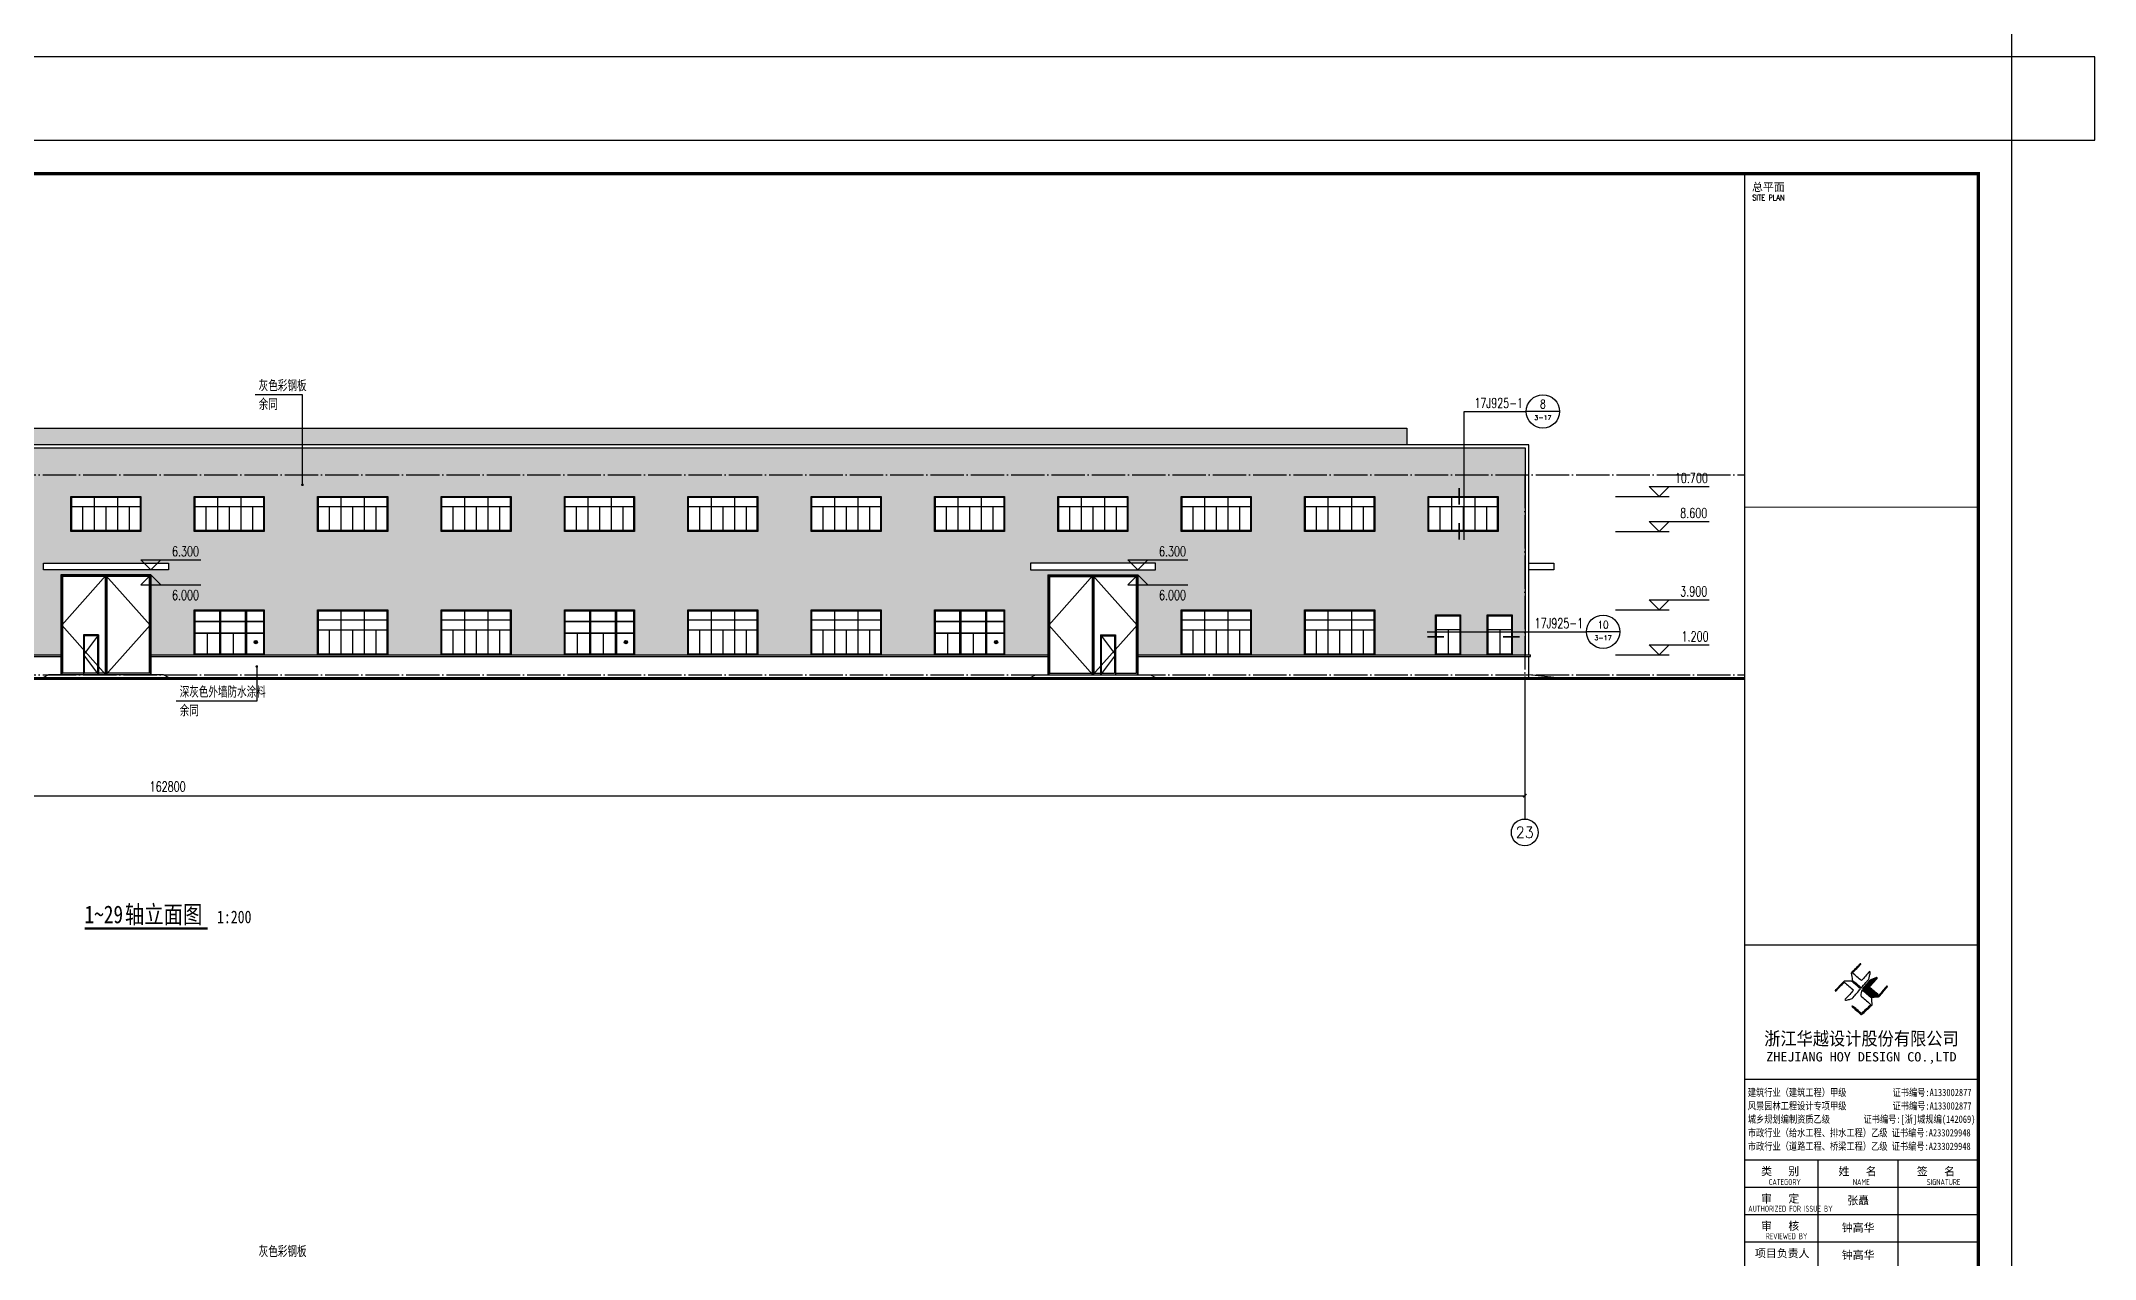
# Model space of a CAD drawing. Extents: x 13276711 to 13543385, y -848943 to -68012.
# Drawn here: x 13420196 to 13543385, y -638748 to -565693 of the extents above; entities that cross this region are included whole.
import ezdxf
from ezdxf.enums import TextEntityAlignment as Align

# ---------------------------------------------------------------- set-up
doc = ezdxf.new("R2010")
doc.units = 0
doc.header["$LTSCALE"] = 1000
doc.header["$MEASUREMENT"] = 0
doc.linetypes.add('DOTE', pattern=[2.42, 2, -0.2, 0.02, -0.2])
for name, color, linetype in [('AXIS', 3, 'Continuous'), ('AXIS_TEXT', 7, 'Continuous'), ('DIM_IDEN', 3, 'Continuous'), ('DIM_LEAD', 3, 'Continuous'), ('DIM_SYMB', 3, 'Continuous'), ('DOTE', 1, 'DOTE'), ('HYTK-GK', 7, 'Continuous'), ('PUB_DIM', 3, 'Continuous'), ('PUB_TEXT', 7, 'Continuous'), ('PUB_TITLE', 4, 'Continuous'), ('TK', 4, 'Continuous'), ('WINDOW', 4, 'Continuous'), ('填充', 251, 'Continuous')]:
    doc.layers.add(name, color=color, linetype=linetype)
doc.styles.add('-宋体', font='', dxfattribs={"width": 0.8})
doc.styles.add('_TCH_AXIS', font='COMPLEX', dxfattribs={"bigfont": 'GBCBIG'})
doc.styles.add('_TCH_DIM', font='SIMPLEX', dxfattribs={"bigfont": 'GBCBIG'})
doc.styles.add('_TCH_DIM_T3', font='SIMPLEX', dxfattribs={"width": 0.705882, "bigfont": 'GBCBIG'})
doc.styles.add('_TCH_LABEL', font='COMPLEX', dxfattribs={"bigfont": 'GBCBIG'})
doc.styles.add('COMPLEX', font='COMPLEX')
doc.styles.add('HT', font='simhei.ttf', dxfattribs={"width": 0.8})
doc.styles.add('ROMANS', font='romans', dxfattribs={"width": 0.65, "height": 231.275})
doc.styles.add('TSSD_REIN', font='tssdeng.shx', dxfattribs={"width": 0.7, "bigfont": 'tssdchn.shx'})
doc.styles.add('YAYA', font='', dxfattribs={"width": 0.8, "height": 1})
doc.styles.add('图签宋体', font='', dxfattribs={"height": 300})
doc.styles.add('图签黑体', font='simhei.ttf', dxfattribs={"height": 550})
doc.styles.get('-宋体').set_extended_font_data('SimSun')
doc.styles.get('YAYA').set_extended_font_data('SimSun')
doc.styles.get('图签宋体').set_extended_font_data('NSimSun')
doc.dimstyles.new('_TCH_ARCH&&200', dxfattribs={"dimtxt": 595, "dimasz": 200, "dimexe": 500, "dimexo": 600, "dimgap": 252.5, "dimtad": 1, "dimdec": 0, "dimzin": 0, "dimdsep": 46, "dimtxsty": '_TCH_DIM_T3', "dimblk": 'ARCHTICK', "dimcen": 0.09, "dimclrt": 7, "dimazin": 2, "dimtfac": 1, "dimtdec": 0, "dimtix": 1, "dimtmove": 2, "dimatfit": 3, "dimfxl": 0, "dimtolj": 1, "dimtzin": 0, "dimarcsym": 0})

# ---------------------------------------------------------------- blocks, each defined once
blk = doc.blocks.new('1111')
blk.add_lwpolyline([(-4200, 0), (0, 0), (0, -2700), (-4200, -2700)], close=True)
at = {"layer": 'WINDOW'}
for p, q in [((-4150, -600), (-50, -600)), ((-4150, -1200), (-50, -1200)), ((-3500, -1200), (-3500, -2650)), ((-2800, -50), (-2800, -2650)), ((-2100, -1200), (-2100, -2650)), ((-1400, -50), (-1400, -2650)), ((-700, -1200), (-700, -2650))]:
    blk.add_line(p, q, dxfattribs=at)
blk.add_lwpolyline([(-4150, -50), (-50, -50), (-50, -2650), (-4150, -2650)], close=True, dxfattribs=at)
blk = doc.blocks.new('A$C6FA958B4')
for p, q in [((-474, 38771), (4926, 38771)), ((-474, 38771), (-474, 32771)), ((4926, 38771), (4926, 32771))]:
    blk.add_line(p, q)
at = {"color": 4}
for p, q in [((-424, 38721), (4876, 38721)), ((-424, 38721), (-424, 32771)), ((-374, 38671), (2176, 38671)), ((-374, 38671), (-374, 32871)), ((2176, 38671), (2176, 32871)), ((2226, 38721), (2226, 32771)), ((2276, 38671), (2276, 35171)), ((2276, 38671), (4826, 38671)), ((4826, 38671), (4826, 32871)), ((4876, 38721), (4876, 32771)), ((2276, 35171), (2276, 32871)), ((2676, 35171), (3576, 35171)), ((2676, 35171), (2676, 32771)), ((2726, 35121), (3526, 35121)), ((2726, 35121), (2726, 32871)), ((3526, 35121), (3526, 32871)), ((3576, 35171), (3576, 32771)), ((-1224, 32771), (5676, 32771)), ((-374, 32871), (2176, 32871)), ((2276, 32871), (2676, 32871)), ((2726, 32871), (3226, 32871)), ((3226, 32871), (3526, 32871)), ((3576, 32871), (4826, 32871))]:
    blk.add_line(p, q, dxfattribs=at)
at = {"ltscale": 0.5}
blk.add_lwpolyline([(-1524, 39071), (5976, 39071), (5976, 39471), (-1524, 39471)], close=True, dxfattribs=at)
at = {"color": 4}
for points in [[(2226, 38721), (-424, 35746), (2226, 32771), (4876, 35746), (2226, 38721)], [(2676, 35171), (3576, 33971), (2676, 32771)]]:
    blk.add_lwpolyline(points, dxfattribs=at)
blk.add_lwpolyline([(-1524, 32621), (-1224, 32771), (5676, 32771), (5976, 32621)])
blk = doc.blocks.new('222222')
blk.add_lwpolyline([(-4200, 0), (0, 0), (0, -2100), (-4200, -2100)], close=True)
at = {"layer": 'WINDOW'}
for p, q in [((-4150, -600), (-50, -600)), ((-3500, -600), (-3500, -2050)), ((-2800, -50), (-2800, -2050)), ((-2100, -600), (-2100, -2050)), ((-1400, -50), (-1400, -2050)), ((-700, -600), (-700, -2050))]:
    blk.add_line(p, q, dxfattribs=at)
blk.add_lwpolyline([(-4150, -50), (-50, -50), (-50, -2050), (-4150, -2050)], close=True, dxfattribs=at)
blk = doc.blocks.new('GeYuanFrame_38556713', base_point=(20.09, 4.53))
at = {"layer": 'TK'}
blk.add_lwpolyline([(20.09, 4.53), (20.09, 598.53), (1071.09, 598.53), (1071.09, 4.53)], close=True, dxfattribs=at)
blk = doc.blocks.new('A$C053D6479')
at = {"layer": 'PUB_TITLE'}
h = blk.add_hatch(color=256, dxfattribs=at)
h.dxf.hatch_style = 1
edge = h.paths.add_edge_path()
edge.add_spline(control_points=[(1026, 827), (1105, 920), (1188, 1008), (1266, 1102)], knot_values=[13, 13, 13, 13, 14, 14, 14, 14], degree=3, periodic=0)
edge.add_spline(control_points=[(1266, 1102), (1258, 1111), (1249, 1119), (1239, 1116)], knot_values=[12, 12, 12, 12, 13, 13, 13, 13], degree=3, periodic=0)
edge.add_spline(control_points=[(1239, 1116), (1210, 1107), (1179, 1092), (1144, 1077)], knot_values=[11, 11, 11, 11, 12, 12, 12, 12], degree=3, periodic=0)
edge.add_spline(control_points=[(1144, 1077), (1109, 1063), (1069, 1053), (1047, 1038)], knot_values=[10, 10, 10, 10, 11, 11, 11, 11], degree=3, periodic=0)
edge.add_spline(control_points=[(1047, 1038), (1028, 1026), (1007, 992), (991, 972)], knot_values=[9, 9, 9, 9, 10, 10, 10, 10], degree=3, periodic=0)
edge.add_spline(control_points=[(991, 972), (942, 913), (899, 868), (849, 810)], knot_values=[8, 8, 8, 8, 9, 9, 9, 9], degree=3, periodic=0)
edge.add_spline(control_points=[(849, 810), (842, 801), (822, 776), (822, 775)], knot_values=[7, 7, 7, 7, 8, 8, 8, 8], degree=3, periodic=0)
edge.add_spline(control_points=[(822, 775), (823, 771), (848, 752), (859, 744)], knot_values=[6, 6, 6, 6, 7, 7, 7, 7], degree=3, periodic=0)
edge.add_spline(control_points=[(859, 744), (949, 670), (1035, 592), (1122, 521)], knot_values=[5, 5, 5, 5, 6, 6, 6, 6], degree=3, periodic=0)
edge.add_spline(control_points=[(1122, 521), (1153, 527), (1185, 530), (1217, 533)], knot_values=[4, 4, 4, 4, 5, 5, 5, 5], degree=3, periodic=0)
edge.add_spline(control_points=[(1217, 533), (1246, 535), (1293, 532), (1316, 542)], knot_values=[3, 3, 3, 3, 4, 4, 4, 4], degree=3, periodic=0)
edge.add_spline(control_points=[(1316, 542), (1327, 547), (1338, 565), (1349, 579)], knot_values=[2, 2, 2, 2, 3, 3, 3, 3], degree=3, periodic=0)
edge.add_spline(control_points=[(1349, 579), (1423, 670), (1507, 759), (1572, 848)], knot_values=[1, 1, 1, 1, 2, 2, 2, 2], degree=3, periodic=0)
edge.add_spline(control_points=[(1572, 848), (1564, 852), (1561, 861), (1551, 862)], knot_values=[0, 0, 0, 0, 1, 1, 1, 1], degree=3, periodic=0)
edge.add_spline(control_points=[(1551, 862), (1469, 769), (1393, 671), (1310, 579)], knot_values=[15, 15, 15, 15, 16, 16, 16, 16], degree=3, periodic=0)
edge.add_spline(control_points=[(1310, 579), (1216, 662), (1118, 742), (1026, 827)], knot_values=[14, 14, 14, 14, 15, 15, 15, 15], degree=3, periodic=0)
at = {"layer": 'TK'}
for points, knots in [([(1031, 1298), (1066, 1286), (1054, 1262), (1045, 1224), (1036, 1188), (1031, 1158), (1024, 1121), (1020, 1104), (1017, 1085), (1012, 1071), (1004, 1052), (976, 1026), (956, 1003), (906, 946), (866, 899), (814, 839), (806, 829), (789, 806), (787, 806), (777, 804), (728, 856), (719, 864), (651, 922), (580, 978), (514, 1036), (509, 1106), (488, 1176), (479, 1247), (570, 1343), (663, 1436), (758, 1526), (764, 1523), (768, 1518), (774, 1515), (693, 1422), (599, 1343), (520, 1249), (607, 1171), (698, 1096), (789, 1021), (874, 1109), (950, 1206), (1031, 1298)], [0, 0, 0, 0, 1, 1, 1, 2, 2, 2, 3, 3, 3, 4, 4, 4, 5, 5, 5, 6, 6, 6, 7, 7, 7, 8, 8, 8, 9, 9, 9, 10, 10, 10, 11, 11, 11, 12, 12, 12, 13, 13, 13, 14, 14, 14, 14]), ([(555, 949), (624, 891), (699, 833), (760, 773), (689, 691), (614, 604), (539, 517), (529, 505), (516, 487), (506, 482), (492, 475), (469, 472), (452, 467), (416, 456), (383, 448), (342, 438), (323, 433), (297, 422), (293, 440), (291, 452), (313, 470), (322, 480), (400, 566), (477, 652), (553, 736), (460, 815), (366, 894), (270, 970), (183, 883), (101, 791), (16, 703), (-18, 714), (9, 735), (28, 755), (103, 838), (192, 930), (266, 1005), (319, 1009), (387, 1005), (442, 1007), (456, 1008), (472, 1011), (485, 1007), (507, 1000), (534, 967), (555, 949)], [0, 0, 0, 0, 1, 1, 1, 2, 2, 2, 3, 3, 3, 4, 4, 4, 5, 5, 5, 6, 6, 6, 7, 7, 7, 8, 8, 8, 9, 9, 9, 10, 10, 10, 11, 11, 11, 12, 12, 12, 13, 13, 13, 14, 14, 14, 15, 15, 15, 15]), ([(1097, 490), (1100, 425), (1106, 361), (1107, 294), (1018, 207), (925, 121), (830, 33), (818, 21), (800, 0), (787, 0), (768, -1), (725, 49), (712, 60), (662, 103), (616, 143), (568, 186), (545, 207), (518, 224), (499, 250), (501, 259), (511, 261), (516, 267), (609, 192), (696, 111), (785, 33), (883, 118), (977, 208), (1070, 298), (992, 373), (892, 456), (803, 534), (791, 544), (768, 561), (766, 569), (761, 588), (776, 634), (780, 655), (785, 690), (788, 721), (795, 746), (897, 661), (998, 576), (1097, 490)], [0, 0, 0, 0, 1, 1, 1, 2, 2, 2, 3, 3, 3, 4, 4, 4, 5, 5, 5, 6, 6, 6, 7, 7, 7, 8, 8, 8, 9, 9, 9, 10, 10, 10, 11, 11, 11, 12, 12, 12, 13, 13, 13, 14, 14, 14, 14]), ([(1551, 862), (1561, 861), (1564, 852), (1572, 848), (1507, 759), (1423, 670), (1349, 579), (1338, 565), (1327, 547), (1316, 542), (1293, 532), (1246, 535), (1217, 533), (1185, 530), (1153, 527), (1122, 521), (1035, 592), (949, 670), (859, 744), (848, 752), (823, 771), (822, 775), (822, 776), (842, 801), (849, 810), (899, 868), (942, 913), (991, 972), (1007, 992), (1028, 1026), (1047, 1038), (1069, 1053), (1109, 1063), (1144, 1077), (1179, 1092), (1210, 1107), (1239, 1116), (1249, 1119), (1258, 1111), (1266, 1102), (1188, 1008), (1105, 920), (1026, 827), (1118, 742), (1216, 662), (1310, 579), (1393, 671), (1469, 769), (1551, 862)], [0, 0, 0, 0, 1, 1, 1, 2, 2, 2, 3, 3, 3, 4, 4, 4, 5, 5, 5, 6, 6, 6, 7, 7, 7, 8, 8, 8, 9, 9, 9, 10, 10, 10, 11, 11, 11, 12, 12, 12, 13, 13, 13, 14, 14, 14, 15, 15, 15, 16, 16, 16, 16])]:
    blk.add_open_spline(points, degree=3, knots=knots, dxfattribs=at)
blk = doc.blocks.new('GeYuanFrame_43837763', base_point=(20.09, 4.53))
at = {"layer": 'PUB_TITLE'}
for points in [[(1013.09, 235.33), (1013.09, 292.73)], [(1037.09, 235.33), (1037.09, 292.73)]]:
    blk.add_lwpolyline(points, dxfattribs=at)
at = {"layer": 'TK'}
for p, q in [((991.09, 316.93), (1061.09, 316.93)), ((991.09, 284.53), (1061.09, 284.53)), ((991.09, 276.33), (1061.09, 276.33)), ((991.09, 268.13), (1061.09, 268.13))]:
    blk.add_line(p, q, dxfattribs=at)
blk.add_lwpolyline([(20.09, 4.53), (20.09, 598.53), (1071.09, 598.53), (1071.09, 4.53)], close=True, dxfattribs=at)
at = {"layer": 'TK', "const_width": 1}
blk.add_lwpolyline([(45.09, 588.53), (1061.09, 588.53), (1061.09, 14.53), (45.09, 14.53)], close=True, dxfattribs=at)
at = {"layer": 'TK'}
for points, const_width in [([(991.09, 588.53), (991.09, 14.53)], 0.4), ([(991.09, 488.5), (1061.09, 488.5)], 0.35), ([(991.09, 357.14), (1061.09, 357.14)], 0.35), ([(991.09, 292.73), (1061.09, 292.73)], 0.35), ([(991.09, 292.73), (1061.09, 292.73)], 0.35)]:
    blk.add_lwpolyline(points, dxfattribs=dict(at, const_width=const_width))
blk.add_lwpolyline([(991.09, 292.73), (1061.09, 292.73)], dxfattribs=at)
at = {"layer": 'PUB_TITLE', "xscale": 0.01000000000021828, "yscale": 0.01000000000021828, "zscale": 0.01}
blk.add_blockref('A$C053D6479', (1018.19, 336.27), dxfattribs=at)
at = {"layer": 'TK', "style": '图签宋体'}
for s, p in [('总平面', (993.23, 583.28)), ('类   别', (995.97, 288.09)), ('姓   名', (1019.2, 288.09)), ('签   名', (1042.68, 288.09)), ('审   定', (995.97, 279.89)), ('审   核', (995.97, 271.69)), ('项目负责人', (994.13, 263.49))]:
    blk.add_text(s, height=2.4, dxfattribs=at).set_placement(p)
at = {"layer": 'TK'}
for s, height, style, width, p in [('SITE PLAN', 1.697, 'ROMANS', 0.76, (993.35, 580.49)), ('建筑行业（建筑工程）甲级           证书编号:A133002877', 2.2, '-宋体', 0.8, (992, 311.83)), ('风景园林工程设计专项甲级           证书编号:A133002877', 2.2, '-宋体', 0.8, (992, 307.81)), ('城乡规划编制资质乙级        证书编号:[浙]城规编(142069)', 2.2, '-宋体', 0.8, (992, 303.82)), ('市政行业（给水工程、排水工程）乙级 证书编号:A233029948', 2.2, '-宋体', 0.8, (992, 299.74)), ('市政行业（道路工程、桥梁工程）乙级 证书编号:A233029948', 2.2, '-宋体', 0.8, (992, 295.69)), ('CATEGORY', 1.8, 'TSSD_REIN', 0.7, (998.32, 285.17)), ('NAME', 1.8, 'TSSD_REIN', 0.7, (1023.51, 285.17)), ('SIGNATURE', 1.8, 'TSSD_REIN', 0.7, (1045.66, 285.17)), ('AUTHORIZED FOR ISSUE BY', 1.8, 'TSSD_REIN', 0.7, (992.12, 277.17)), ('REVIEWED BY', 1.8, 'TSSD_REIN', 0.7, (997.36, 268.91))]:
    blk.add_text(s, height=height, dxfattribs=dict(at, style=style, width=width)).set_placement(p)
for s, height, style, width, p in [('浙江华越设计股份有限公司', 3.96, 'HT', 0.9, (1026.07, 329.16)), ('ZHEJIANG HOY DESIGN CO.,LTD', 2.8, '图签黑体', 1.11, (1026.06, 323.29))]:
    blk.add_text(s, height=height, dxfattribs=dict(at, style=style, width=width)).set_placement(p, align=Align.MIDDLE)
at = {"layer": 'TK', "char_height": 2.4, "width": 24, "attachment_point": 5, "style": '图签宋体'}
for s, insert in [('张矗', (1025.09, 280.4)), ('钟高华', (1025.09, 272.23)), ('钟高华', (1025.09, 264.03))]:
    blk.add_mtext(s, dxfattribs=dict(at, insert=insert))
blk = doc.blocks.new('_AXISO')
blk.add_circle((0, 0), 0.5)
at = {"layer": 'AXIS_TEXT', "style": 'COMPLEX', "width": 1.041667}
blk.add_attdef('A', text='', height=0.56, dxfattribs=at).set_placement((-0.25, -0.28), (0.25, -0.28), align=Align.FIT)
blk = doc.blocks.new('_ArchTick')
at = {"color": 0, "linetype": 'ByBlock', "const_width": 0.4}
blk.add_lwpolyline([(-0.5, -0.5), (0.5, 0.5)], dxfattribs=at)
blk = doc.blocks.new('*D156')
at = {"layer": 'AXIS', "color": 0, "lineweight": -2}
for p, q in [((13346385, -604962), (13346385, -611462)), ((13509185, -604962), (13509185, -611462)), ((13346385, -610962), (13509185, -610962))]:
    blk.add_line(p, q, dxfattribs=at)
at = {"layer": 'Defpoints', "color": 0}
for p in [(13346385, -604362), (13509185, -604362), (13509185, -610962)]:
    blk.add_point(p, dxfattribs=at)
at = {"layer": 'AXIS', "color": 0, "lineweight": -2, "xscale": 200, "yscale": 200, "zscale": 200, "rotation": 180}
blk.add_blockref('_ArchTick', (13346385, -610962), dxfattribs=at)
at = {"layer": 'AXIS', "color": 0, "lineweight": -2, "xscale": 200, "yscale": 200, "zscale": 200}
blk.add_blockref('_ArchTick', (13509185, -610962), dxfattribs=at)
at = {"layer": 'AXIS', "color": 7, "insert": (13427785, -610412), "char_height": 595, "attachment_point": 5, "style": '_TCH_DIM_T3'}
blk.add_mtext('\\A1;162800', dxfattribs=at)

msp = doc.modelspace()

# ---------------------------------------------------------------- hatches: boundary and pattern name
for points in [[(13433172.3, -601749.1, 1), (13432972.3, -601749.1, 1)], [(13455372.3, -601749.1, 1), (13455172.3, -601749.1, 1)], [(13477572.3, -601749.1, 1), (13477372.3, -601749.1, 1)]]:
    msp.add_hatch(color=1).paths.add_polyline_path(points)
at = {"layer": '填充'}
h = msp.add_hatch(dxfattribs=at)
h.set_pattern_fill('ANSI33,_O', color=251, scale=200, angle=45)
h.set_pattern_definition([(90, (13446935.55, -589477.56), (-635, 6e-14), []), (90, (13447253.05, -589160.06), (-635, 6e-14), [317.5, -158.75])])
h.paths.add_polyline_path([(13502114.8, -589911.6), (13502114.8, -588911.6), (13435871.8, -588911.6), (13435871.8, -589911.6)])
h.paths.add_polyline_path([(13353454.8, -588911.6), (13353454.8, -589911.6), (13435871.8, -589911.6), (13435871.8, -588911.6)])
h.paths.add_polyline_path([(13455784.8, -599811.6), (13455784.8, -602511.6), (13458984.8, -602511.6), (13458984.8, -599811.6), (13463184.8, -599811.6), (13463184.8, -602511.6), (13466384.8, -602511.6), (13466384.8, -599811.6), (13470584.8, -599811.6), (13470584.8, -602511.6), (13473784.8, -602511.6), (13473784.8, -599811.6), (13477984.8, -599811.6), (13477984.8, -602511.6), (13480584.8, -602511.6), (13480584.8, -597711.6), (13485984.8, -597711.6), (13485984.8, -602511.6), (13488584.8, -602511.6), (13488584.8, -599811.6), (13492784.8, -599811.6), (13492784.8, -602511.6), (13495984.8, -602511.6), (13495984.8, -599811.6), (13500184.8, -599811.6), (13500184.8, -602511.6), (13503834.8, -602511.6), (13503834.8, -600111.6), (13505334.8, -600111.6), (13505334.8, -602511.6), (13506934.8, -602511.6), (13506934.8, -600111.6), (13508434.8, -600111.6), (13508434.8, -602511.6), (13509224.8, -602511.6), (13509224.8, -590111.6), (13346344.8, -590111.6), (13346344.8, -602511.6), (13347134.8, -602511.6), (13347134.8, -600111.6), (13348634.8, -600111.6), (13348634.8, -602511.6), (13350234.8, -602511.6), (13350234.8, -600111.6), (13351734.8, -600111.6), (13351734.8, -602511.6), (13355384.8, -602511.6), (13355384.8, -599811.6), (13359584.8, -599811.6), (13359584.8, -602511.6), (13362784.8, -602511.6), (13362784.8, -599811.6), (13366984.8, -599811.6), (13366984.8, -602511.6), (13369584.8, -602511.6), (13369584.8, -597711.6), (13374984.8, -597711.6), (13374984.8, -602511.6), (13377584.8, -602511.6), (13377584.8, -599811.6), (13381784.8, -599811.6), (13381784.8, -602511.6), (13384984.8, -602511.6), (13384984.8, -599811.6), (13389184.8, -599811.6), (13389184.8, -602511.6), (13392384.8, -602511.6), (13392384.8, -599811.6), (13396584.8, -599811.6), (13396584.8, -602511.6), (13399784.8, -602511.6), (13399784.8, -599811.6), (13403984.8, -599811.6), (13403984.8, -602511.6), (13407184.8, -602511.6), (13407184.8, -599811.6), (13411384.8, -599811.6), (13411384.8, -602511.6), (13414584.8, -602511.6), (13414584.8, -599811.6), (13418784.8, -599811.6), (13418784.8, -602511.6), (13421384.8, -602511.6), (13421384.8, -597711.6), (13426784.8, -597711.6), (13426784.8, -602511.6), (13429384.8, -602511.6), (13429384.8, -599811.6), (13433584.8, -599811.6), (13433584.8, -602511.6), (13436784.8, -602511.6), (13436784.8, -599811.6), (13440984.8, -599811.6), (13440984.8, -602511.6), (13444184.8, -602511.6), (13444184.8, -599811.6), (13448384.8, -599811.6), (13448384.8, -602511.6), (13451584.8, -602511.6), (13451584.8, -599811.6)])
h.paths.add_polyline_path([(13451584.8, -595111.6), (13451584.8, -593011.6), (13455784.8, -593011.6), (13455784.8, -595111.6)], flags=16)
h.paths.add_polyline_path([(13448384.8, -595111.6), (13444184.8, -595111.6), (13444184.8, -593011.6), (13448384.8, -593011.6)], flags=16)
h.paths.add_polyline_path([(13458984.8, -595111.6), (13458984.8, -593011.6), (13463184.8, -593011.6), (13463184.8, -595111.6)], flags=16)
h.paths.add_polyline_path([(13440984.8, -595111.6), (13436784.8, -595111.6), (13436784.8, -593011.6), (13440984.8, -593011.6)], flags=16)
h.paths.add_polyline_path([(13466384.8, -595111.6), (13466384.8, -593011.6), (13470584.8, -593011.6), (13470584.8, -595111.6)], flags=16)
edge = h.paths.add_edge_path(flags=16)
edge.add_arc((13435871.8, -592311.6), 40, 0, 360)
h.paths.add_polyline_path([(13433584.8, -595111.6), (13429384.8, -595111.6), (13429384.8, -593011.6), (13433584.8, -593011.6)], flags=16)
h.paths.add_polyline_path([(13473784.8, -595111.6), (13473784.8, -593011.6), (13477984.8, -593011.6), (13477984.8, -595111.6)], flags=16)
h.paths.add_polyline_path([(13427834.8, -597411.6), (13420334.8, -597411.6), (13420334.8, -597011.6), (13427834.8, -597011.6)], flags=16)
h.paths.add_polyline_path([(13426184.8, -595111.6), (13421984.8, -595111.6), (13421984.8, -593011.6), (13426184.8, -593011.6)], flags=16)
h.paths.add_polyline_path([(13479534.8, -597411.6), (13479534.8, -597011.6), (13487034.8, -597011.6), (13487034.8, -597411.6)], flags=16)
h.paths.add_polyline_path([(13481184.8, -595111.6), (13481184.8, -593011.6), (13485384.8, -593011.6), (13485384.8, -595111.6)], flags=16)
h.paths.add_polyline_path([(13418784.8, -595111.6), (13414584.8, -595111.6), (13414584.8, -593011.6), (13418784.8, -593011.6)], flags=16)
h.paths.add_polyline_path([(13488584.8, -595111.6), (13488584.8, -593011.6), (13492784.8, -593011.6), (13492784.8, -595111.6)], flags=16)
h.paths.add_polyline_path([(13411384.8, -595111.6), (13407184.8, -595111.6), (13407184.8, -593011.6), (13411384.8, -593011.6)], flags=16)
h.paths.add_polyline_path([(13495984.8, -595111.6), (13495984.8, -593011.6), (13500184.8, -593011.6), (13500184.8, -595111.6)], flags=16)
h.paths.add_polyline_path([(13403984.8, -595111.6), (13399784.8, -595111.6), (13399784.8, -593011.6), (13403984.8, -593011.6)], flags=16)
h.paths.add_polyline_path([(13503384.8, -595111.6), (13503384.8, -593011.6), (13507584.8, -593011.6), (13507584.8, -595111.6)], flags=16)
h.paths.add_polyline_path([(13396584.8, -595111.6), (13392384.8, -595111.6), (13392384.8, -593011.6), (13396584.8, -593011.6)], flags=16)
h.paths.add_polyline_path([(13389184.8, -595111.6), (13384984.8, -595111.6), (13384984.8, -593011.6), (13389184.8, -593011.6)], flags=16)
h.paths.add_polyline_path([(13381784.8, -595111.6), (13377584.8, -595111.6), (13377584.8, -593011.6), (13381784.8, -593011.6)], flags=16)
h.paths.add_polyline_path([(13376034.8, -597411.6), (13368534.8, -597411.6), (13368534.8, -597011.6), (13376034.8, -597011.6)], flags=16)
h.paths.add_polyline_path([(13374384.8, -595111.6), (13370184.8, -595111.6), (13370184.8, -593011.6), (13374384.8, -593011.6)], flags=16)
h.paths.add_polyline_path([(13366984.8, -595111.6), (13362784.8, -595111.6), (13362784.8, -593011.6), (13366984.8, -593011.6)], flags=16)
h.paths.add_polyline_path([(13359584.8, -595111.6), (13355384.8, -595111.6), (13355384.8, -593011.6), (13359584.8, -593011.6)], flags=16)
h.paths.add_polyline_path([(13352184.8, -595111.6), (13347984.8, -595111.6), (13347984.8, -593011.6), (13352184.8, -593011.6)], flags=16)

# ---------------------------------------------------------------- linework, layer by layer
at = {"ltscale": 0.5}
for p, q in [((13374984.8, -602511.6), (13421384.8, -602511.6)), ((13374984.8, -602611.6), (13421384.8, -602611.6)), ((13426784.8, -602511.6), (13480584.8, -602511.6)), ((13426784.8, -602611.6), (13480584.8, -602611.6)), ((13485984.8, -602511.6), (13509524.8, -602511.6)), ((13485984.8, -602611.6), (13509524.8, -602611.6)), ((13509524.8, -602611.6), (13509524.8, -602511.6)), ((13333184.8, -603861.6), (13522384.8, -603861.6)), ((13333184.8, -603961.6), (13522384.8, -603961.6)), ((13510924.8, -603861.6), (13509424.8, -603711.6))]:
    msp.add_line(p, q, dxfattribs=at)
for points in [[(13509424.8, -602511.6), (13509424.8, -589911.6), (13346144.8, -589911.6), (13346144.8, -602511.6)], [(13353454.8, -589911.6), (13353454.8, -588911.6), (13502114.8, -588911.6), (13502114.8, -589911.6)], [(13509224.8, -602511.6), (13509224.8, -590111.6), (13346344.8, -590111.6), (13346344.8, -602511.6)], [(13509424.8, -597011.6), (13510924.8, -597011.6), (13510924.8, -597411.6), (13509424.8, -597411.6)], [(13509424.8, -603861.6), (13509424.8, -602611.6)]]:
    msp.add_lwpolyline(points, dxfattribs=at)
at = {"ltscale": 0.5, "const_width": 100}
msp.add_lwpolyline([(13333184.8, -603911.6), (13522384.8, -603911.6)], dxfattribs=at)
at = {"color": 1}
for centre in [(13433072.3, -601749.1), (13455272.3, -601749.1), (13477472.3, -601749.1)]:
    msp.add_circle(centre, 100, dxfattribs=at)
at = {"layer": 'AXIS'}
msp.add_line((13509184.8, -604361.6), (13509184.8, -612361.6), dxfattribs=at)
at = {"layer": 'DIM_IDEN'}
for p, q in [((13505551.1, -587911.6), (13509274.9, -587911.6)), ((13505551.1, -595611.6), (13505551.1, -587911.6)), ((13511274.9, -587911.6), (13509274.9, -587911.6)), ((13503334.8, -601125.1), (13509491.4, -601125.1)), ((13509491.4, -601125.1), (13512884.9, -601125.1)), ((13514884.9, -601125.1), (13512884.9, -601125.1))]:
    msp.add_line(p, q, dxfattribs=at)
at = {"layer": 'DIM_IDEN', "const_width": 100}
for points in [[(13505251.1, -593511.6), (13505251.1, -592511.6)], [(13505251.1, -595611.6), (13505251.1, -594611.6)], [(13503334.8, -601425.1), (13504334.8, -601425.1)], [(13507884.8, -601425.1), (13508884.8, -601425.1)]]:
    msp.add_lwpolyline(points, dxfattribs=at)
at = {"layer": 'DIM_IDEN'}
for centre in [(13510274.9, -587911.6), (13513884.9, -601125.1)]:
    msp.add_circle(centre, 1000, dxfattribs=at)
at = {"layer": 'DIM_LEAD'}
for p, q in [((13435871.8, -586911.6), (13433039, -586911.6)), ((13435871.8, -592311.6), (13435871.8, -586911.6)), ((13433134.7, -603211.6), (13433134.7, -605288.2)), ((13433134.7, -605288.2), (13428301.8, -605288.2))]:
    msp.add_line(p, q, dxfattribs=at)
at = {"layer": 'DIM_LEAD', "const_width": 80}
for points in [[(13435871.8, -592351.6, 1), (13435871.8, -592271.6, 1)], [(13433134.7, -603171.6, 1), (13433134.7, -603251.6, 1)]]:
    msp.add_lwpolyline(points, format="xyb", close=True, dxfattribs=at)
at = {"layer": 'DIM_SYMB', "const_width": 140}
msp.add_lwpolyline([(13422801.8, -618926.8), (13430189.3, -618926.8)], dxfattribs=at)
at = {"layer": 'DOTE'}
for p, q in [((13333184.8, -591711.6), (13522384.8, -591711.6)), ((13509184.8, -591711.6), (13509184.8, -604361.6)), ((13333184.8, -603711.6), (13522384.8, -603711.6))]:
    msp.add_line(p, q, dxfattribs=at)
at = {"layer": 'HYTK-GK', "color": 112}
msp.add_lwpolyline([(13538384.8, -566643.1), (13538384.8, -571643.1), (13543384.8, -571643.1), (13543384.8, -566643.1)], close=True, dxfattribs=at)
at = {"layer": 'PUB_DIM'}
for p, q in [((13517249.8, -593011.6), (13516649.8, -592411.6)), ((13516649.8, -592411.6), (13520249.8, -592411.6)), ((13517249.8, -593011.6), (13517849.8, -592411.6)), ((13514634.8, -593011.6), (13517849.8, -593011.6)), ((13517249.8, -595111.6), (13516649.8, -594511.6)), ((13516649.8, -594511.6), (13520249.8, -594511.6)), ((13517249.8, -595111.6), (13517849.8, -594511.6)), ((13514634.8, -595111.6), (13517849.8, -595111.6)), ((13426784.8, -597411.6), (13426184.8, -596811.6)), ((13426184.8, -596811.6), (13429784.8, -596811.6)), ((13426784.8, -597411.6), (13427384.8, -596811.6)), ((13485984.8, -597411.6), (13485384.8, -596811.6)), ((13485384.8, -596811.6), (13488984.8, -596811.6)), ((13485984.8, -597411.6), (13486584.8, -596811.6)), ((13426784.8, -597711.6), (13426184.8, -598311.6)), ((13426184.8, -598311.6), (13429784.8, -598311.6)), ((13426784.8, -597711.6), (13427384.8, -598311.6)), ((13485984.8, -597711.6), (13485384.8, -598311.6)), ((13485384.8, -598311.6), (13488984.8, -598311.6)), ((13485984.8, -597711.6), (13486584.8, -598311.6)), ((13514634.8, -599811.6), (13517849.8, -599811.6)), ((13517249.8, -599811.6), (13516649.8, -599211.6)), ((13516649.8, -599211.6), (13520249.8, -599211.6)), ((13517249.8, -599811.6), (13517849.8, -599211.6)), ((13517249.8, -602511.6), (13516649.8, -601911.6)), ((13516649.8, -601911.6), (13520249.8, -601911.6)), ((13517249.8, -602511.6), (13517849.8, -601911.6)), ((13514634.8, -602511.6), (13517849.8, -602511.6))]:
    msp.add_line(p, q, dxfattribs=at)
at = {"layer": 'WINDOW'}
for p, q in [((13505284.8, -601011.6), (13503884.8, -601011.6)), ((13504584.8, -601011.6), (13504584.8, -602461.6)), ((13508384.8, -601011.6), (13506984.8, -601011.6)), ((13507684.8, -601011.6), (13507684.8, -602461.6)), ((13430159.8, -601236.6), (13430159.8, -602461.6)), ((13431709.8, -601236.6), (13431709.8, -602461.6)), ((13452359.8, -601236.6), (13452359.8, -602461.6)), ((13453909.8, -601236.6), (13453909.8, -602461.6)), ((13474559.8, -601236.6), (13474559.8, -602461.6)), ((13476109.8, -601236.6), (13476109.8, -602461.6))]:
    msp.add_line(p, q, dxfattribs=at)
for points in [[(13429384.8, -599811.6), (13433584.8, -599811.6), (13433584.8, -602511.6), (13429384.8, -602511.6)], [(13429434.8, -599861.6), (13433534.8, -599861.6), (13433534.8, -602461.6), (13429434.8, -602461.6)], [(13430909.8, -599861.6), (13430959.8, -599861.6), (13430959.8, -602461.6), (13430909.8, -602461.6)], [(13432459.8, -599861.6), (13432509.8, -599861.6), (13432509.8, -602461.6), (13432459.8, -602461.6)], [(13451584.8, -599811.6), (13455784.8, -599811.6), (13455784.8, -602511.6), (13451584.8, -602511.6)], [(13451634.8, -599861.6), (13455734.8, -599861.6), (13455734.8, -602461.6), (13451634.8, -602461.6)], [(13453109.8, -599861.6), (13453159.8, -599861.6), (13453159.8, -602461.6), (13453109.8, -602461.6)], [(13454659.8, -599861.6), (13454709.8, -599861.6), (13454709.8, -602461.6), (13454659.8, -602461.6)], [(13473784.8, -599811.6), (13477984.8, -599811.6), (13477984.8, -602511.6), (13473784.8, -602511.6)], [(13473834.8, -599861.6), (13477934.8, -599861.6), (13477934.8, -602461.6), (13473834.8, -602461.6)], [(13475309.8, -599861.6), (13475359.8, -599861.6), (13475359.8, -602461.6), (13475309.8, -602461.6)], [(13476859.8, -599861.6), (13476909.8, -599861.6), (13476909.8, -602461.6), (13476859.8, -602461.6)], [(13433534.8, -600536.6), (13429434.8, -600536.6), (13429434.8, -600486.6), (13433534.8, -600486.6)], [(13455734.8, -600536.6), (13451634.8, -600536.6), (13451634.8, -600486.6), (13455734.8, -600486.6)], [(13477934.8, -600536.6), (13473834.8, -600536.6), (13473834.8, -600486.6), (13477934.8, -600486.6)], [(13503834.8, -600111.6), (13505334.8, -600111.6), (13505334.8, -602511.6), (13503834.8, -602511.6)], [(13503884.8, -600161.6), (13505284.8, -600161.6), (13505284.8, -602461.6), (13503884.8, -602461.6)], [(13506934.8, -600111.6), (13508434.8, -600111.6), (13508434.8, -602511.6), (13506934.8, -602511.6)], [(13506984.8, -600161.6), (13508384.8, -600161.6), (13508384.8, -602461.6), (13506984.8, -602461.6)], [(13433534.8, -601236.6), (13429434.8, -601236.6), (13429434.8, -601186.6), (13433534.8, -601186.6)], [(13455734.8, -601236.6), (13451634.8, -601236.6), (13451634.8, -601186.6), (13455734.8, -601186.6)], [(13477934.8, -601236.6), (13473834.8, -601236.6), (13473834.8, -601186.6), (13477934.8, -601186.6)]]:
    msp.add_lwpolyline(points, close=True, dxfattribs=at)

# ---------------------------------------------------------------- block references
at = {"xscale": 200, "yscale": 200, "zscale": 200}
for name, p in [('GeYuanFrame_38556713', (13328184.8, -566643.1)), ('GeYuanFrame_43837763', (13328184.8, -690443.1))]:
    msp.add_blockref(name, p, dxfattribs=at)
for name, p in [('222222', (13426184.9, -593011.6)), ('222222', (13433584.9, -593011.6)), ('222222', (13440984.9, -593011.6)), ('222222', (13448384.9, -593011.6)), ('222222', (13455784.9, -593011.6)), ('222222', (13463184.9, -593011.6)), ('222222', (13470584.9, -593011.6)), ('222222', (13477984.9, -593011.6)), ('222222', (13485384.9, -593011.6)), ('222222', (13492784.9, -593011.6)), ('222222', (13500184.9, -593011.6)), ('222222', (13507584.9, -593011.6)), ('1111', (13440984.9, -599811.6)), ('1111', (13448384.9, -599811.6)), ('1111', (13463184.9, -599811.6)), ('1111', (13470584.9, -599811.6)), ('1111', (13492784.9, -599811.6)), ('1111', (13500184.9, -599811.6))]:
    msp.add_blockref(name, p)
at = {"ltscale": 0.5, "xscale": -1}
msp.add_blockref('A$C6FA958B4', (13426310.6, -636482.5), dxfattribs=at)
at = {"ltscale": 0.5}
msp.add_blockref('A$C6FA958B4', (13481059.1, -636482.5), dxfattribs=at)
at = {"layer": 'AXIS'}
ref = msp.add_blockref('_AXISO', (13509184.8, -613161.6), dxfattribs=dict(at, xscale=1600, yscale=1600, zscale=1600))
ref.add_attrib('A', '23', dxfattribs={"layer": 'AXIS_TEXT', "ltscale": 0.5, "height": 672.63, "style": '_TCH_AXIS'}).set_placement((13508640.3, -613497.9), (13509729.4, -613497.9), align=Align.FIT)

# ---------------------------------------------------------------- texts
at = {"layer": 'PUB_TEXT', "style": '_TCH_DIM'}
for s, p in [('灰色彩钢板', (13433249, -586701.6)), ('余同', (13433249, -587821.6)), ('深灰色外墙防水涂料', (13428511.8, -605078.2)), ('余同', (13428511.8, -606198.2)), ('灰色彩钢板', (13433249, -638642.3))]:
    msp.add_text(s, height=675.18, dxfattribs=at).set_placement(p)
at = {"layer": 'PUB_TEXT'}
for s, height, style, width, p in [('17J925-1', 595, '_TCH_LABEL', 0.705882, (13506164.9, -587701.6)), ('10.700', 595, '_TCH_DIM', 0.705882, (13518189.8, -592201.6)), ('8.600', 595, '_TCH_DIM', 0.705882, (13518509.8, -594301.6)), ('6.300', 595, '_TCH_DIM', 0.705882, (13428044.8, -596601.6)), ('6.300', 595, '_TCH_DIM', 0.705882, (13487244.8, -596601.6)), ('6.000', 595, '_TCH_DIM', 0.705882, (13428044.8, -599221.6)), ('6.000', 595, '_TCH_DIM', 0.705882, (13487244.8, -599221.6)), ('3.900', 595, '_TCH_DIM', 0.705882, (13518509.8, -599001.6)), ('17J925-1', 595, '_TCH_LABEL', 0.705882, (13509774.9, -600915.1)), ('1.200', 595, '_TCH_DIM', 0.705882, (13518589.8, -601701.6)), ('1~29', 1063.29, 'YAYA', 0.8, (13422801.8, -618611.6)), ('轴立面图', 1063.29, 'YAYA', 0.8, (13425221.4, -618611.6)), ('1:200', 759.49, 'YAYA', 0.8, (13430749.3, -618611.6))]:
    msp.add_text(s, height=height, dxfattribs=dict(at, style=style, width=width)).set_placement(p)
at = {"layer": 'PUB_TEXT', "style": '_TCH_LABEL'}
for s, height, p, p2 in [('8', 522, (13510100.9, -587726.5), (13510448.9, -587726.5)), ('3-17', 272.78, (13509755.3, -588417.1), (13510794.5, -588417.1)), ('10', 452.94, (13513550.6, -600929.3), (13514219.2, -600929.3)), ('3-17', 272.78, (13513365.3, -601630.6), (13514404.4, -601630.6))]:
    msp.add_text(s, height=height, dxfattribs=at).set_placement(p, p2, align=Align.FIT)

# ---------------------------------------------------------------- dimensions: what is measured, and where the dimension line sits
at = {"layer": 'AXIS'}
dim = msp.add_aligned_dim(p1=(13346384.8, -604361.6), p2=(13509184.8, -604361.6), distance=-6600, text='162800', dimstyle='_TCH_ARCH&&200', dxfattribs=at)
dim.commit()
dim.dimension.update_dxf_attribs({"geometry": '*D156', "text_midpoint": (13427784.8, -610411.6)})

doc.saveas('drawing.dxf')
